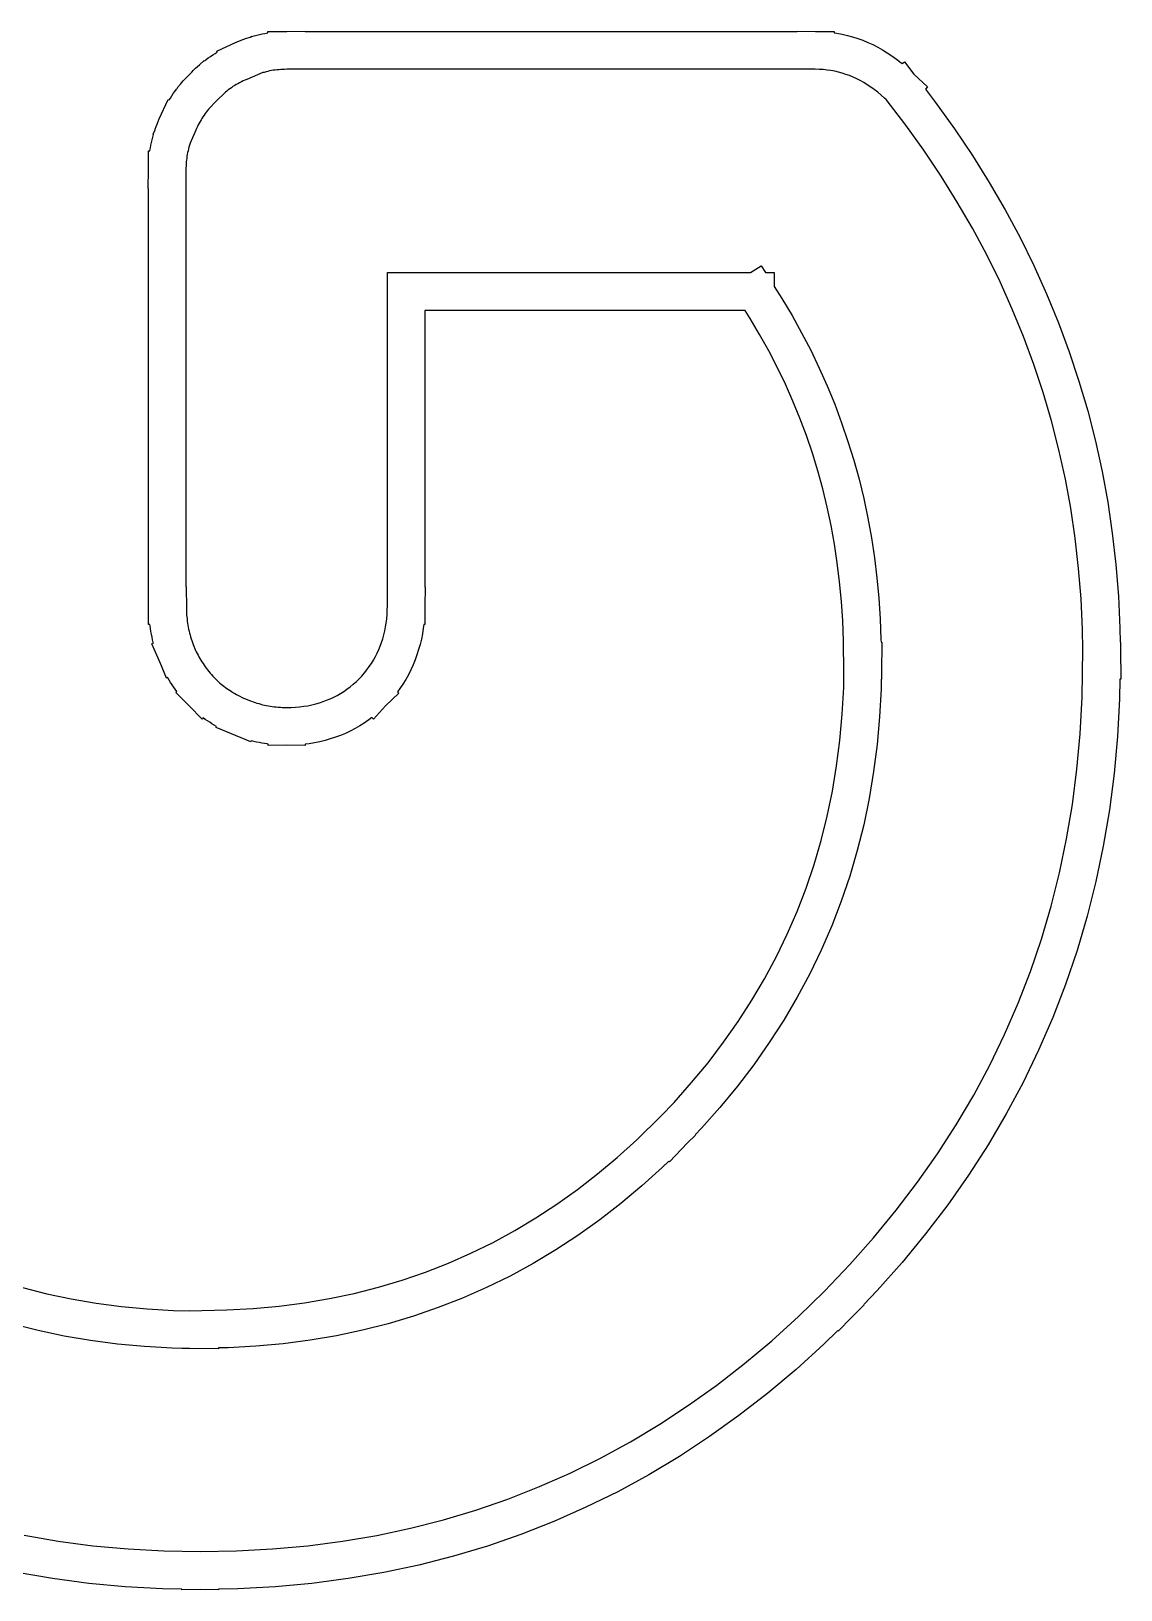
# Model space of a CAD drawing. Header units: metres. Extents: x -91 to 100, y 0 to 828.
# Drawn here: x -55.13 to -44.87, y 234.5 to 249.19 of the extents above; entities that cross this region are included whole.
import ezdxf

# ---------------------------------------------------------------- set-up
doc = ezdxf.new("R2010")
doc.units = ezdxf.units.M

msp = doc.modelspace()

# ---------------------------------------------------------------- linework, layer by layer
for p, q in [((-53.0516, 249.138), (-53.0304, 249.144)), ((-53.0304, 249.144), (-53.0056, 249.151)), ((-53.0056, 249.151), (-52.9806, 249.157)), ((-52.9806, 249.157), (-52.9555, 249.162)), ((-52.9555, 249.162), (-52.9303, 249.167)), ((-52.9303, 249.167), (-52.905, 249.171)), ((-52.905, 249.171), (-52.9013, 249.172)), ((-52.9013, 249.172), (-52.9013, 249.185)), ((-52.9013, 249.185), (-52.7244, 249.185)), ((-52.7244, 249.185), (-52.5505, 249.187)), ((-52.5505, 249.187), (-52.5505, 249.185)), ((-52.5505, 249.185), (-47.9166, 249.185)), ((-47.9166, 249.185), (-47.9165, 249.188)), ((-47.9165, 249.188), (-47.742, 249.185)), ((-47.742, 249.185), (-47.5673, 249.185)), ((-47.5673, 249.185), (-47.5673, 249.172)), ((-47.5673, 249.172), (-47.5406, 249.169)), ((-47.5406, 249.169), (-47.4907, 249.159)), ((-47.4907, 249.159), (-47.4413, 249.148)), ((-47.4413, 249.148), (-47.3923, 249.135)), ((-53.3822, 248.998), (-53.2002, 249.083)), ((-53.3791, 248.991), (-53.3822, 248.998)), ((-53.2002, 249.083), (-53.1764, 249.093)), ((-53.1764, 249.093), (-53.1524, 249.103)), ((-53.1524, 249.103), (-53.1283, 249.112)), ((-53.1283, 249.112), (-53.104, 249.121)), ((-53.104, 249.121), (-53.0797, 249.129)), ((-53.0797, 249.129), (-53.0685, 249.133)), ((-53.0685, 249.133), (-53.0522, 249.14)), ((-53.0522, 249.14), (-53.0516, 249.138)), ((-47.3923, 249.135), (-47.3439, 249.119)), ((-47.3439, 249.119), (-47.2961, 249.102)), ((-47.2961, 249.102), (-47.2487, 249.082)), ((-47.2487, 249.082), (-47.202, 249.061)), ((-47.202, 249.061), (-47.156, 249.037)), ((-47.156, 249.037), (-47.1107, 249.012)), ((-47.1107, 249.012), (-47.066, 248.985)), ((-53.5828, 248.838), (-53.5639, 248.855)), ((-53.5639, 248.855), (-53.547, 248.87)), ((-53.547, 248.87), (-53.5024, 248.913)), ((-53.5024, 248.913), (-53.4989, 248.909)), ((-53.4989, 248.909), (-53.4846, 248.92)), ((-53.4846, 248.92), (-53.464, 248.936)), ((-53.464, 248.936), (-53.4429, 248.95)), ((-53.4429, 248.95), (-53.4215, 248.965)), ((-53.4215, 248.965), (-53.3997, 248.978)), ((-53.3997, 248.978), (-53.3791, 248.991)), ((-47.066, 248.985), (-47.022, 248.955)), ((-47.022, 248.955), (-46.9788, 248.924)), ((-46.9788, 248.924), (-46.9362, 248.891)), ((-46.9362, 248.891), (-46.9263, 248.883)), ((-46.9263, 248.883), (-46.9043, 248.9)), ((-46.9043, 248.9), (-46.8149, 248.784)), ((-53.7159, 248.7), (-53.6993, 248.719)), ((-53.6993, 248.719), (-53.6822, 248.738)), ((-53.6822, 248.738), (-53.6647, 248.756)), ((-53.6647, 248.756), (-53.6469, 248.774)), ((-53.6469, 248.774), (-53.632, 248.788)), ((-53.632, 248.788), (-53.6194, 248.801)), ((-53.6194, 248.801), (-53.6012, 248.82)), ((-53.6012, 248.82), (-53.5828, 248.838)), ((-53.1682, 248.702), (-53.1842, 248.693)), ((-53.1515, 248.71), (-53.1682, 248.702)), ((-53.1345, 248.719), (-53.1515, 248.71)), ((-53.1181, 248.726), (-53.1345, 248.719)), ((-53.1009, 248.734), (-53.1181, 248.726)), ((-52.9501, 248.797), (-53.1009, 248.734)), ((-52.9376, 248.8), (-52.9501, 248.797)), ((-52.9195, 248.805), (-52.9376, 248.8)), ((-52.9032, 248.809), (-52.9195, 248.805)), ((-52.8862, 248.813), (-52.9032, 248.809)), ((-52.8682, 248.816), (-52.8862, 248.813)), ((-52.8512, 248.819), (-52.8682, 248.816)), ((-52.8331, 248.822), (-52.8512, 248.819)), ((-52.8159, 248.824), (-52.8331, 248.822)), ((-52.7978, 248.825), (-52.8159, 248.824)), ((-52.7797, 248.827), (-52.7978, 248.825)), ((-52.7596, 248.828), (-52.7797, 248.827)), ((-52.7451, 248.828), (-52.7596, 248.828)), ((-52.7234, 248.829), (-52.7451, 248.828)), ((-47.7452, 248.829), (-52.7234, 248.829)), ((-47.7063, 248.828), (-47.7452, 248.829)), ((-47.6698, 248.826), (-47.7063, 248.828)), ((-47.6335, 248.822), (-47.6698, 248.826)), ((-47.5968, 248.817), (-47.6335, 248.822)), ((-47.5616, 248.81), (-47.5968, 248.817)), ((-47.5266, 248.802), (-47.5616, 248.81)), ((-47.4918, 248.793), (-47.5266, 248.802)), ((-47.4563, 248.781), (-47.4918, 248.793)), ((-47.4232, 248.769), (-47.4563, 248.781)), ((-47.3885, 248.755), (-47.4232, 248.769)), ((-47.3542, 248.739), (-47.3885, 248.755)), ((-47.321, 248.722), (-47.3542, 248.739)), ((-47.2877, 248.704), (-47.321, 248.722)), ((-47.2543, 248.683), (-47.2877, 248.704)), ((-46.8149, 248.784), (-46.6865, 248.662)), ((-53.8315, 248.54), (-53.8208, 248.558)), ((-53.8208, 248.558), (-53.8072, 248.579)), ((-53.8072, 248.579), (-53.793, 248.6)), ((-53.793, 248.6), (-53.7785, 248.621)), ((-53.7785, 248.621), (-53.7635, 248.641)), ((-53.7635, 248.641), (-53.7547, 248.652)), ((-53.7575, 248.655), (-53.7228, 248.692)), ((-53.7547, 248.652), (-53.7575, 248.655)), ((-53.7228, 248.692), (-53.7159, 248.7)), ((-53.3109, 248.605), (-53.3827, 248.536)), ((-53.3017, 248.613), (-53.3109, 248.605)), ((-53.2882, 248.624), (-53.3017, 248.613)), ((-53.2746, 248.634), (-53.2882, 248.624)), ((-53.2593, 248.645), (-53.2746, 248.634)), ((-53.2458, 248.655), (-53.2593, 248.645)), ((-53.2309, 248.665), (-53.2458, 248.655)), ((-53.2136, 248.676), (-53.2309, 248.665)), ((-53.1998, 248.684), (-53.2136, 248.676)), ((-53.1842, 248.693), (-53.1998, 248.684)), ((-47.2208, 248.661), (-47.2543, 248.683)), ((-47.189, 248.638), (-47.2208, 248.661)), ((-47.1548, 248.612), (-47.189, 248.638)), ((-47.1233, 248.586), (-47.1548, 248.612)), ((-47.0909, 248.557), (-47.1233, 248.586)), ((-47.0767, 248.543), (-47.0909, 248.557)), ((-46.6865, 248.662), (-46.7057, 248.641)), ((-46.7057, 248.641), (-46.6104, 248.517)), ((-53.9253, 248.361), (-53.8411, 248.545)), ((-53.8411, 248.545), (-53.8315, 248.54)), ((-53.4929, 248.411), (-53.5038, 248.396)), ((-53.4833, 248.424), (-53.4929, 248.411)), ((-53.4721, 248.439), (-53.4833, 248.424)), ((-53.4606, 248.453), (-53.4721, 248.439)), ((-53.3827, 248.536), (-53.4606, 248.453)), ((-46.8925, 248.303), (-47.0767, 248.543)), ((-46.6104, 248.517), (-46.4324, 248.269)), ((-53.9653, 248.258), (-53.9634, 248.264)), ((-53.9634, 248.264), (-53.9547, 248.288)), ((-53.9547, 248.288), (-53.9455, 248.313)), ((-53.9455, 248.313), (-53.9357, 248.337)), ((-53.9357, 248.337), (-53.9253, 248.361)), ((-53.5744, 248.272), (-53.5816, 248.256)), ((-53.5665, 248.289), (-53.5744, 248.272)), ((-53.558, 248.306), (-53.5665, 248.289)), ((-53.55, 248.321), (-53.558, 248.306)), ((-53.5415, 248.336), (-53.55, 248.321)), ((-53.5317, 248.353), (-53.5415, 248.336)), ((-53.5234, 248.366), (-53.5317, 248.353)), ((-53.5133, 248.382), (-53.5234, 248.366)), ((-53.5038, 248.396), (-53.5133, 248.382)), ((-46.7218, 248.065), (-46.8925, 248.303)), ((-46.4324, 248.269), (-46.2638, 248.017)), ((-54.0039, 248.114), (-53.9985, 248.139)), ((-53.9985, 248.139), (-53.9926, 248.164)), ((-53.9926, 248.164), (-53.9862, 248.189)), ((-53.9862, 248.189), (-53.9793, 248.214)), ((-53.9834, 248.216), (-53.9653, 248.258)), ((-53.9793, 248.214), (-53.9834, 248.216)), ((-53.6354, 248.131), (-53.6409, 248.113)), ((-53.5816, 248.256), (-53.6354, 248.131)), ((-54.0267, 247.882), (-54.0267, 248.059)), ((-54.0267, 248.059), (-54.0135, 248.059)), ((-54.0135, 248.059), (-54.0129, 248.063)), ((-54.0129, 248.063), (-54.0087, 248.088)), ((-54.0087, 248.088), (-54.0039, 248.114)), ((-53.6691, 247.972), (-53.6707, 247.955)), ((-53.6669, 247.99), (-53.6691, 247.972)), ((-53.6642, 248.009), (-53.6669, 247.99)), ((-53.6614, 248.026), (-53.6642, 248.009)), ((-53.6581, 248.043), (-53.6614, 248.026)), ((-53.6544, 248.06), (-53.6581, 248.043)), ((-53.6503, 248.078), (-53.6544, 248.06)), ((-53.6457, 248.096), (-53.6503, 248.078)), ((-53.6409, 248.113), (-53.6457, 248.096)), ((-46.5589, 247.822), (-46.7218, 248.065)), ((-46.2638, 248.017), (-46.1048, 247.763)), ((-54.0284, 247.704), (-54.0267, 247.882)), ((-53.6737, 247.9), (-53.6739, 247.879)), ((-53.6739, 247.879), (-53.6739, 243.952)), ((-53.6731, 247.917), (-53.6737, 247.9)), ((-53.6721, 247.936), (-53.6731, 247.917)), ((-53.6707, 247.955), (-53.6721, 247.936)), ((-46.4062, 247.577), (-46.5589, 247.822)), ((-54.0267, 247.704), (-54.0284, 247.704)), ((-54.0267, 243.595), (-54.0267, 247.704)), ((-46.1048, 247.763), (-45.9554, 247.505)), ((-46.2632, 247.331), (-46.4062, 247.577)), ((-45.9554, 247.505), (-45.8154, 247.243)), ((-46.1284, 247.079), (-46.2632, 247.331)), ((-45.8154, 247.243), (-45.6851, 246.979)), ((-48.3546, 246.912), (-48.2554, 246.976)), ((-48.2554, 246.976), (-48.2142, 246.912)), ((-46.0037, 246.826), (-46.1284, 247.079)), ((-45.6851, 246.979), (-45.5644, 246.711)), ((-51.7759, 243.773), (-51.7759, 246.912)), ((-51.7759, 246.912), (-48.3546, 246.912)), ((-48.2142, 246.912), (-48.1317, 246.912)), ((-48.1317, 246.912), (-48.1317, 246.782)), ((-45.8879, 246.569), (-46.0037, 246.826)), ((-48.1317, 246.782), (-48.0599, 246.67)), ((-48.0599, 246.67), (-47.9637, 246.509)), ((-45.5644, 246.711), (-45.4533, 246.44)), ((-48.4066, 246.555), (-51.4232, 246.555)), ((-51.4232, 246.555), (-51.4232, 243.948)), ((-48.359, 246.481), (-48.4066, 246.555)), ((-47.9637, 246.509), (-47.8728, 246.346)), ((-45.7815, 246.31), (-45.8879, 246.569)), ((-48.2689, 246.33), (-48.359, 246.481)), ((-45.4533, 246.44), (-45.3518, 246.166)), ((-48.1826, 246.175), (-48.2689, 246.33)), ((-47.8728, 246.346), (-47.787, 246.18)), ((-45.6846, 246.048), (-45.7815, 246.31)), ((-48.1021, 246.02), (-48.1826, 246.175)), ((-47.787, 246.18), (-47.7064, 246.013)), ((-45.3518, 246.166), (-45.26, 245.889)), ((-48.0256, 245.861), (-48.1021, 246.02)), ((-47.7064, 246.013), (-47.6311, 245.844)), ((-45.5963, 245.781), (-45.6846, 246.048)), ((-47.9549, 245.702), (-48.0256, 245.861)), ((-47.6311, 245.844), (-47.5609, 245.672)), ((-45.5179, 245.514), (-45.5963, 245.781)), ((-45.26, 245.889), (-45.1778, 245.609)), ((-47.8893, 245.542), (-47.9549, 245.702)), ((-47.5609, 245.672), (-47.496, 245.498)), ((-47.8277, 245.377), (-47.8893, 245.542)), ((-47.496, 245.498), (-47.4362, 245.322)), ((-45.4484, 245.242), (-45.5179, 245.514)), ((-45.1778, 245.609), (-45.1053, 245.325)), ((-47.7715, 245.212), (-47.8277, 245.377)), ((-45.1053, 245.325), (-45.0425, 245.039)), ((-47.7204, 245.045), (-47.7715, 245.212)), ((-47.4362, 245.322), (-47.3817, 245.145)), ((-45.3882, 244.967), (-45.4484, 245.242)), ((-47.674, 244.875), (-47.7204, 245.045)), ((-47.3817, 245.145), (-47.3324, 244.965)), ((-45.0425, 245.039), (-44.9893, 244.749)), ((-47.3324, 244.965), (-47.2884, 244.783)), ((-45.3374, 244.691), (-45.3882, 244.967)), ((-47.6322, 244.703), (-47.674, 244.875)), ((-47.2884, 244.783), (-47.2495, 244.599)), ((-44.9893, 244.749), (-44.9458, 244.457)), ((-47.5954, 244.529), (-47.6322, 244.703)), ((-47.2495, 244.599), (-47.2158, 244.413)), ((-45.2955, 244.409), (-45.3374, 244.691)), ((-47.5637, 244.354), (-47.5954, 244.529)), ((-44.9458, 244.457), (-44.912, 244.161)), ((-47.5369, 244.177), (-47.5637, 244.354)), ((-47.2158, 244.413), (-47.1874, 244.225)), ((-45.2631, 244.125), (-45.2955, 244.409)), ((-47.5149, 243.997), (-47.5369, 244.177)), ((-47.1874, 244.225), (-47.1641, 244.035)), ((-44.912, 244.161), (-44.8878, 243.862)), ((-47.1641, 244.035), (-47.146, 243.843)), ((-45.2399, 243.839), (-45.2631, 244.125)), ((-53.6739, 243.952), (-53.6719, 243.952)), ((-53.6719, 243.952), (-53.6702, 243.75)), ((-51.4232, 243.948), (-51.4202, 243.948)), ((-51.4202, 243.948), (-51.4232, 243.771)), ((-47.4977, 243.814), (-47.5149, 243.997)), ((-44.8878, 243.862), (-44.8734, 243.561)), ((-53.6702, 243.75), (-53.6696, 243.731)), ((-53.6696, 243.731), (-53.6687, 243.709)), ((-53.6687, 243.709), (-53.6674, 243.688)), ((-51.7788, 243.689), (-51.7766, 243.732)), ((-51.7766, 243.732), (-51.7759, 243.773)), ((-51.4232, 243.771), (-51.4232, 243.595)), ((-47.4854, 243.63), (-47.4977, 243.814)), ((-47.146, 243.843), (-47.1331, 243.649)), ((-45.226, 243.549), (-45.2399, 243.839)), ((-54.0127, 243.595), (-54.0267, 243.595)), ((-54.0113, 243.583), (-54.0127, 243.595)), ((-54.0077, 243.557), (-54.0113, 243.583)), ((-53.6674, 243.688), (-53.6659, 243.67)), ((-53.6659, 243.67), (-53.6639, 243.649)), ((-53.6639, 243.649), (-53.6614, 243.628)), ((-53.6614, 243.628), (-53.6588, 243.61)), ((-53.6588, 243.61), (-53.6555, 243.589)), ((-53.6555, 243.589), (-53.6525, 243.572)), ((-53.6525, 243.572), (-53.6486, 243.552)), ((-51.8005, 243.535), (-51.7929, 243.573)), ((-51.7929, 243.573), (-51.787, 243.61)), ((-51.787, 243.61), (-51.7822, 243.65)), ((-51.7822, 243.65), (-51.7788, 243.689)), ((-51.4376, 243.561), (-51.4458, 243.509)), ((-51.4335, 243.595), (-51.4376, 243.561)), ((-51.4232, 243.595), (-51.4335, 243.595)), ((-47.4781, 243.445), (-47.4854, 243.63)), ((-47.1331, 243.649), (-47.1254, 243.454)), ((-44.8734, 243.561), (-44.8713, 243.431)), ((-54.0036, 243.53), (-54.0077, 243.557)), ((-53.9988, 243.504), (-54.0036, 243.53)), ((-53.9937, 243.478), (-53.9988, 243.504)), ((-53.994, 243.413), (-53.9798, 243.419)), ((-53.9881, 243.453), (-53.9937, 243.478)), ((-53.9819, 243.427), (-53.9881, 243.453)), ((-53.9798, 243.419), (-53.9819, 243.427)), ((-53.6486, 243.552), (-53.6445, 243.534)), ((-53.6445, 243.534), (-53.6398, 243.514)), ((-53.6398, 243.514), (-53.6355, 243.498)), ((-53.6355, 243.498), (-53.6303, 243.48)), ((-53.6303, 243.48), (-53.6243, 243.46)), ((-53.6243, 243.46), (-53.6191, 243.444)), ((-53.6191, 243.444), (-53.6131, 243.427)), ((-53.6131, 243.427), (-53.6061, 243.409)), ((-51.8434, 243.392), (-51.8304, 243.427)), ((-51.8304, 243.427), (-51.8193, 243.462)), ((-51.8193, 243.462), (-51.8092, 243.498)), ((-51.8092, 243.498), (-51.8005, 243.535)), ((-51.4558, 243.459), (-51.4677, 243.408)), ((-51.4458, 243.509), (-51.4558, 243.459)), ((-47.4741, 243.142), (-47.4781, 243.445)), ((-47.1254, 243.454), (-47.1251, 243.431)), ((-47.1251, 243.431), (-47.1162, 243.431)), ((-47.1162, 243.431), (-47.1213, 243.141)), ((-45.223, 243.361), (-45.226, 243.549)), ((-44.8713, 243.431), (-44.869, 243.431)), ((-44.869, 243.431), (-44.8702, 243.361)), ((-53.9147, 243.228), (-53.994, 243.413)), ((-53.6061, 243.409), (-53.5825, 243.351)), ((-53.5825, 243.351), (-53.5766, 243.338)), ((-53.5766, 243.338), (-53.5688, 243.323)), ((-53.5688, 243.323), (-53.5598, 243.306)), ((-53.5598, 243.306), (-53.5513, 243.29)), ((-53.5513, 243.29), (-53.5418, 243.274)), ((-53.5418, 243.274), (-53.5328, 243.259)), ((-51.9068, 243.261), (-51.889, 243.293)), ((-51.889, 243.293), (-51.8724, 243.325)), ((-51.8724, 243.325), (-51.8568, 243.359)), ((-51.8568, 243.359), (-51.8434, 243.392)), ((-51.4972, 243.31), (-51.5147, 243.262)), ((-51.4815, 243.359), (-51.4972, 243.31)), ((-51.4677, 243.408), (-51.4815, 243.359)), ((-45.231, 242.91), (-45.223, 243.361)), ((-44.8702, 243.361), (-44.8657, 243.081)), ((-53.9054, 243.207), (-53.9147, 243.228)), ((-53.8584, 243.091), (-53.9054, 243.207)), ((-53.5328, 243.259), (-53.5229, 243.243)), ((-53.5229, 243.243), (-53.5132, 243.228)), ((-53.5132, 243.228), (-53.5023, 243.212)), ((-53.5023, 243.212), (-53.4915, 243.197)), ((-53.4915, 243.197), (-53.4803, 243.182)), ((-53.4803, 243.182), (-53.4693, 243.168)), ((-53.4693, 243.168), (-53.4575, 243.153)), ((-53.4575, 243.153), (-53.4449, 243.138)), ((-53.4449, 243.138), (-53.4343, 243.126)), ((-53.4343, 243.126), (-53.4193, 243.109)), ((-52.0174, 243.109), (-51.9923, 243.139)), ((-51.9923, 243.139), (-51.9691, 243.168)), ((-51.9691, 243.168), (-51.9466, 243.199)), ((-51.9466, 243.199), (-51.9263, 243.229)), ((-51.9263, 243.229), (-51.9068, 243.261)), ((-51.5784, 243.123), (-51.6034, 243.079)), ((-51.5553, 243.169), (-51.5784, 243.123)), ((-51.5341, 243.215), (-51.5553, 243.169)), ((-51.5147, 243.262), (-51.5341, 243.215)), ((-47.4765, 243.002), (-47.4741, 243.142)), ((-47.1213, 243.141), (-47.1205, 243.08)), ((-53.8475, 243.096), (-53.8584, 243.091)), ((-53.8454, 243.092), (-53.8475, 243.096)), ((-53.8324, 243.071), (-53.8454, 243.092)), ((-53.8189, 243.049), (-53.8324, 243.071)), ((-53.805, 243.028), (-53.8189, 243.049)), ((-53.7907, 243.007), (-53.805, 243.028)), ((-53.776, 242.986), (-53.7907, 243.007)), ((-53.7608, 242.966), (-53.776, 242.986)), ((-53.4193, 243.109), (-53.4078, 243.097)), ((-53.4078, 243.097), (-53.3933, 243.082)), ((-53.3933, 243.082), (-53.3819, 243.071)), ((-53.3819, 243.071), (-53.3695, 243.059)), ((-53.3695, 243.059), (-53.3567, 243.047)), ((-53.3567, 243.047), (-53.3427, 243.035)), ((-53.3427, 243.035), (-53.3296, 243.024)), ((-53.3296, 243.024), (-53.317, 243.014)), ((-53.317, 243.014), (-53.3019, 243.003)), ((-53.3019, 243.003), (-53.2884, 242.993)), ((-53.2884, 242.993), (-53.2733, 242.982)), ((-53.2733, 242.982), (-53.2586, 242.973)), ((-53.2586, 242.973), (-53.2444, 242.963)), ((-52.1866, 242.966), (-52.1566, 242.986)), ((-52.1566, 242.986), (-52.1264, 243.009)), ((-52.1264, 243.009), (-52.0973, 243.033)), ((-52.0973, 243.033), (-52.068, 243.058)), ((-52.068, 243.058), (-52.0419, 243.083)), ((-52.0419, 243.083), (-52.0174, 243.109)), ((-51.6586, 242.993), (-51.6809, 242.962)), ((-51.6301, 243.035), (-51.6586, 242.993)), ((-51.6034, 243.079), (-51.6301, 243.035)), ((-47.49, 242.75), (-47.4765, 243.002)), ((-47.1239, 242.989), (-47.138, 242.725)), ((-47.1223, 243.08), (-47.1239, 242.989)), ((-47.1205, 243.08), (-47.1223, 243.08)), ((-44.8751, 243.081), (-44.8784, 242.896)), ((-44.8657, 243.081), (-44.8751, 243.081)), ((-53.7681, 242.954), (-53.759, 242.964)), ((-53.6421, 242.829), (-53.7681, 242.954)), ((-53.759, 242.964), (-53.7608, 242.966)), ((-53.5209, 242.705), (-53.6421, 242.829)), ((-53.2444, 242.963), (-53.2269, 242.953)), ((-53.2269, 242.953), (-53.2131, 242.945)), ((-53.2131, 242.945), (-53.197, 242.936)), ((-53.197, 242.936), (-53.1799, 242.927)), ((-53.1799, 242.927), (-53.1647, 242.919)), ((-53.1647, 242.919), (-53.1447, 242.909)), ((-53.1447, 242.909), (-53.1304, 242.903)), ((-53.1304, 242.903), (-53.1119, 242.895)), ((-53.1119, 242.895), (-53.0737, 242.879)), ((-53.0737, 242.879), (-53.056, 242.872)), ((-53.056, 242.872), (-53.0401, 242.866)), ((-53.0401, 242.866), (-53.0224, 242.86)), ((-53.0224, 242.86), (-53.0045, 242.854)), ((-53.0045, 242.854), (-52.9882, 242.85)), ((-52.9882, 242.85), (-52.9682, 242.844)), ((-52.9682, 242.844), (-52.9516, 242.84)), ((-52.9516, 242.84), (-52.9346, 242.836)), ((-52.9346, 242.836), (-52.9167, 242.832)), ((-52.9167, 242.832), (-52.8973, 242.829)), ((-52.8973, 242.829), (-52.8794, 242.826)), ((-52.8794, 242.826), (-52.8602, 242.823)), ((-52.5625, 242.825), (-52.5256, 242.831)), ((-52.5256, 242.831), (-52.4881, 242.839)), ((-52.4881, 242.839), (-52.4515, 242.848)), ((-52.4515, 242.848), (-52.4159, 242.858)), ((-52.4159, 242.858), (-52.3811, 242.869)), ((-52.3811, 242.869), (-52.3481, 242.882)), ((-52.3481, 242.882), (-52.3138, 242.896)), ((-52.3138, 242.896), (-52.2807, 242.912)), ((-52.2807, 242.912), (-52.2492, 242.928)), ((-52.2492, 242.928), (-52.2176, 242.946)), ((-52.2176, 242.946), (-52.1866, 242.966)), ((-51.7922, 242.831), (-51.9083, 242.705)), ((-51.6677, 242.948), (-51.7922, 242.831)), ((-51.6809, 242.962), (-51.6677, 242.948)), ((-45.2493, 242.567), (-45.231, 242.91)), ((-44.8784, 242.896), (-44.8974, 242.542)), ((-53.5103, 242.715), (-53.5209, 242.705)), ((-53.4919, 242.702), (-53.5103, 242.715)), ((-53.4713, 242.687), (-53.4919, 242.702)), ((-53.4504, 242.674), (-53.4713, 242.687)), ((-52.8602, 242.823), (-52.842, 242.821)), ((-52.842, 242.821), (-52.8226, 242.819)), ((-52.8226, 242.819), (-52.805, 242.817)), ((-52.805, 242.817), (-52.784, 242.816)), ((-52.784, 242.816), (-52.766, 242.815)), ((-52.766, 242.815), (-52.7449, 242.814)), ((-52.7449, 242.814), (-52.7251, 242.814)), ((-52.7251, 242.814), (-52.683, 242.815)), ((-52.683, 242.815), (-52.6429, 242.817)), ((-52.6429, 242.817), (-52.6025, 242.82)), ((-52.6025, 242.82), (-52.5625, 242.825)), ((-51.9522, 242.696), (-51.9941, 242.667)), ((-51.9224, 242.718), (-51.9522, 242.696)), ((-51.9083, 242.705), (-51.9224, 242.718)), ((-47.5122, 242.504), (-47.49, 242.75)), ((-47.138, 242.725), (-47.1615, 242.465)), ((-53.4293, 242.66), (-53.4504, 242.674)), ((-53.4077, 242.647), (-53.4293, 242.66)), ((-53.385, 242.634), (-53.4077, 242.647)), ((-53.3889, 242.624), (-53.385, 242.634)), ((-53.0624, 242.489), (-53.3889, 242.624)), ((-52.2655, 242.533), (-52.3136, 242.517)), ((-52.218, 242.55), (-52.2655, 242.533)), ((-52.1714, 242.57), (-52.218, 242.55)), ((-52.1257, 242.592), (-52.1714, 242.57)), ((-52.0809, 242.615), (-52.1257, 242.592)), ((-52.037, 242.64), (-52.0809, 242.615)), ((-51.9941, 242.667), (-52.037, 242.64)), ((-45.2797, 242.231), (-45.2493, 242.567)), ((-44.8974, 242.542), (-44.9291, 242.192)), ((-53.0582, 242.5), (-53.0624, 242.489)), ((-53.0338, 242.493), (-53.0582, 242.5)), ((-53.0085, 242.488), (-53.0338, 242.493)), ((-52.9835, 242.483), (-53.0085, 242.488)), ((-52.9583, 242.478), (-52.9835, 242.483)), ((-52.9329, 242.474), (-52.9583, 242.478)), ((-52.9074, 242.47), (-52.9329, 242.474)), ((-52.8986, 242.469), (-52.9074, 242.47)), ((-52.8984, 242.455), (-52.8986, 242.469)), ((-52.7231, 242.458), (-52.8984, 242.455)), ((-52.5499, 242.457), (-52.7231, 242.458)), ((-52.5498, 242.468), (-52.5499, 242.457)), ((-52.514, 242.472), (-52.5498, 242.468)), ((-52.4629, 242.481), (-52.514, 242.472)), ((-52.4124, 242.491), (-52.4629, 242.481)), ((-52.3626, 242.503), (-52.4124, 242.491)), ((-52.3136, 242.517), (-52.3626, 242.503)), ((-47.5433, 242.263), (-47.5122, 242.504)), ((-47.1615, 242.465), (-47.1944, 242.209)), ((-47.5834, 242.024), (-47.5433, 242.263)), ((-47.1944, 242.209), (-47.2367, 241.957)), ((-45.3224, 241.9), (-45.2797, 242.231)), ((-44.9291, 242.192), (-44.9735, 241.848)), ((-47.6324, 241.789), (-47.5834, 242.024)), ((-47.2367, 241.957), (-47.2885, 241.709)), ((-45.3772, 241.575), (-45.3224, 241.9)), ((-44.9735, 241.848), (-45.0305, 241.508)), ((-47.6899, 241.559), (-47.6324, 241.789)), ((-47.2885, 241.709), (-47.3497, 241.465)), ((-47.7563, 241.333), (-47.6899, 241.559)), ((-45.444, 241.255), (-45.3772, 241.575)), ((-45.0305, 241.508), (-45.1004, 241.174)), ((-47.3497, 241.465), (-47.4203, 241.225)), ((-47.8318, 241.11), (-47.7563, 241.333)), ((-47.4203, 241.225), (-47.5004, 240.988)), ((-45.5231, 240.94), (-45.444, 241.255)), ((-47.9161, 240.892), (-47.8318, 241.11)), ((-45.1004, 241.174), (-45.1829, 240.846)), ((-47.5004, 240.988), (-47.5899, 240.756)), ((-45.6143, 240.63), (-45.5231, 240.94)), ((-48.0091, 240.677), (-47.9161, 240.892)), ((-45.1829, 240.846), (-45.2782, 240.522)), ((-48.111, 240.466), (-48.0091, 240.677)), ((-47.5899, 240.756), (-47.6888, 240.527)), ((-45.7176, 240.326), (-45.6143, 240.63)), ((-47.6888, 240.527), (-47.7971, 240.303)), ((-45.2782, 240.522), (-45.3861, 240.204)), ((-48.222, 240.258), (-48.111, 240.466)), ((-48.3413, 240.055), (-48.222, 240.258)), ((-47.7971, 240.303), (-47.9148, 240.083)), ((-45.8327, 240.027), (-45.7176, 240.326)), ((-45.3861, 240.204), (-45.5068, 239.891)), ((-48.47, 239.855), (-48.3413, 240.055)), ((-47.9148, 240.083), (-48.0417, 239.867)), ((-45.9605, 239.733), (-45.8327, 240.027)), ((-45.5068, 239.891), (-45.6401, 239.583)), ((-48.6078, 239.659), (-48.47, 239.855)), ((-48.0417, 239.867), (-48.1781, 239.655)), ((-48.7541, 239.466), (-48.6078, 239.659)), ((-48.1781, 239.655), (-48.3237, 239.447)), ((-46.1, 239.444), (-45.9605, 239.733)), ((-48.9094, 239.278), (-48.7541, 239.466)), ((-48.3237, 239.447), (-48.4786, 239.244)), ((-45.6401, 239.583), (-45.7862, 239.281)), ((-46.2514, 239.161), (-46.1, 239.444)), ((-49.0744, 239.092), (-48.9094, 239.278)), ((-48.4786, 239.244), (-48.6426, 239.045)), ((-46.416, 238.881), (-46.2514, 239.161)), ((-45.7862, 239.281), (-45.9448, 238.984)), ((-49.1989, 238.962), (-49.0744, 239.092)), ((-48.6426, 239.045), (-48.8159, 238.849)), ((-49.4264, 238.74), (-49.1989, 238.962)), ((-46.5916, 238.608), (-46.416, 238.881)), ((-45.9448, 238.984), (-46.1161, 238.693)), ((-49.6095, 238.574), (-49.4264, 238.74)), ((-48.8736, 238.783), (-48.9489, 238.71)), ((-48.8159, 238.849), (-48.8762, 238.786)), ((-48.8762, 238.786), (-48.8736, 238.783)), ((-49.7951, 238.419), (-49.6095, 238.574)), ((-48.9489, 238.71), (-49.1186, 238.532)), ((-46.7804, 238.339), (-46.5916, 238.608)), ((-46.1161, 238.693), (-46.3, 238.407)), ((-49.9853, 238.271), (-49.7951, 238.419)), ((-49.1864, 238.479), (-49.3787, 238.305)), ((-49.1249, 238.539), (-49.1864, 238.479)), ((-49.1186, 238.532), (-49.1249, 238.539)), ((-49.3787, 238.305), (-49.5751, 238.14)), ((-46.981, 238.075), (-46.7804, 238.339)), ((-46.3, 238.407), (-46.4964, 238.127)), ((-50.3758, 238.004), (-50.1784, 238.133)), ((-50.1784, 238.133), (-49.9853, 238.271)), ((-49.5751, 238.14), (-49.7758, 237.984)), ((-46.4964, 238.127), (-46.7054, 237.853)), ((-50.5762, 237.884), (-50.3758, 238.004)), ((-49.7758, 237.984), (-49.9807, 237.838)), ((-47.1945, 237.816), (-46.981, 238.075)), ((-50.7809, 237.773), (-50.5762, 237.884)), ((-49.9807, 237.838), (-50.1897, 237.701)), ((-46.7054, 237.853), (-46.9269, 237.584)), ((-50.9898, 237.67), (-50.7809, 237.773)), ((-50.1897, 237.701), (-50.4029, 237.574)), ((-47.4189, 237.563), (-47.1945, 237.816)), ((-51.4172, 237.492), (-51.2015, 237.577)), ((-51.2015, 237.577), (-50.9898, 237.67)), ((-50.4029, 237.574), (-50.6202, 237.455)), ((-47.6568, 237.314), (-47.4189, 237.563)), ((-46.9269, 237.584), (-47.1609, 237.32)), ((-51.861, 237.35), (-51.6373, 237.417)), ((-51.6373, 237.417), (-51.4172, 237.492)), ((-50.6202, 237.455), (-50.8416, 237.347)), ((-55.2126, 237.346), (-54.9851, 237.288)), ((-54.9851, 237.288), (-54.7547, 237.239)), ((-52.321, 237.243), (-52.0887, 237.292)), ((-52.0887, 237.292), (-51.861, 237.35)), ((-51.0672, 237.247), (-51.2968, 237.158)), ((-50.8416, 237.347), (-51.0672, 237.247)), ((-47.9038, 237.073), (-47.6568, 237.314)), ((-47.1609, 237.32), (-47.2869, 237.188)), ((-54.7547, 237.239), (-54.519, 237.199)), ((-54.519, 237.199), (-54.2809, 237.168)), ((-54.2809, 237.168), (-54.0384, 237.146)), ((-54.0384, 237.146), (-53.7904, 237.132)), ((-53.7904, 237.132), (-53.6407, 237.129)), ((-53.6407, 237.129), (-53.2882, 237.136)), ((-53.2882, 237.136), (-53.0391, 237.149)), ((-53.0391, 237.149), (-52.7966, 237.171)), ((-52.7966, 237.171), (-52.5557, 237.203)), ((-52.5557, 237.203), (-52.321, 237.243)), ((-51.2968, 237.158), (-51.5303, 237.077)), ((-47.2826, 237.184), (-47.4071, 237.062)), ((-47.2869, 237.188), (-47.2826, 237.184)), ((-55.065, 236.941), (-55.3058, 237.003)), ((-51.7679, 237.006), (-52.0094, 236.945)), ((-51.5303, 237.077), (-51.7679, 237.006)), ((-48.1544, 236.846), (-47.9038, 237.073)), ((-47.4071, 237.062), (-47.5275, 236.936)), ((-54.8203, 236.889), (-55.065, 236.941)), ((-54.5718, 236.847), (-54.8203, 236.889)), ((-54.3195, 236.814), (-54.5718, 236.847)), ((-54.0634, 236.79), (-54.3195, 236.814)), ((-52.7573, 236.817), (-53.0144, 236.794)), ((-52.5042, 236.85), (-52.7573, 236.817)), ((-52.2549, 236.893), (-52.5042, 236.85)), ((-52.0094, 236.945), (-52.2549, 236.893)), ((-48.412, 236.63), (-48.1544, 236.846)), ((-47.6631, 236.813), (-47.9244, 236.576)), ((-47.532, 236.941), (-47.6631, 236.813)), ((-47.5275, 236.936), (-47.532, 236.941)), ((-53.8035, 236.776), (-54.0634, 236.79)), ((-53.7132, 236.774), (-53.8035, 236.776)), ((-53.7131, 236.772), (-53.7132, 236.774)), ((-53.6403, 236.773), (-53.7131, 236.772)), ((-53.3665, 236.768), (-53.6403, 236.773)), ((-53.3664, 236.778), (-53.3665, 236.768)), ((-53.2752, 236.779), (-53.3664, 236.778)), ((-53.0144, 236.794), (-53.2752, 236.779)), ((-48.6727, 236.428), (-48.412, 236.63)), ((-47.9244, 236.576), (-48.1911, 236.352)), ((-48.9389, 236.237), (-48.6727, 236.428)), ((-49.2096, 236.059), (-48.9389, 236.237)), ((-48.1911, 236.352), (-48.4632, 236.141)), ((-48.4632, 236.141), (-48.7407, 235.942)), ((-49.4866, 235.893), (-49.2096, 236.059)), ((-48.7407, 235.942), (-49.0237, 235.756)), ((-49.767, 235.74), (-49.4866, 235.893)), ((-50.053, 235.599), (-49.767, 235.74)), ((-49.0237, 235.756), (-49.3121, 235.583)), ((-50.3435, 235.471), (-50.053, 235.599)), ((-49.3121, 235.583), (-49.6058, 235.423)), ((-50.9418, 235.25), (-50.6401, 235.354)), ((-50.6401, 235.354), (-50.3435, 235.471)), ((-49.6058, 235.423), (-49.9048, 235.276)), ((-51.2476, 235.158), (-50.9418, 235.25)), ((-49.9048, 235.276), (-50.2092, 235.141)), ((-51.8761, 235.011), (-51.5588, 235.079)), ((-51.5588, 235.079), (-51.2476, 235.158)), ((-50.2092, 235.141), (-50.519, 235.02)), ((-55.1992, 235.012), (-54.878, 234.956)), ((-54.878, 234.956), (-54.5512, 234.913)), ((-54.5512, 234.913), (-54.2198, 234.883)), ((-52.8577, 234.883), (-52.5254, 234.913)), ((-52.5254, 234.913), (-52.1989, 234.956)), ((-52.1989, 234.956), (-51.8761, 235.011)), ((-50.834, 234.911), (-51.1542, 234.815)), ((-50.519, 235.02), (-50.834, 234.911)), ((-54.2198, 234.883), (-53.8818, 234.864)), ((-53.8818, 234.864), (-53.5398, 234.858)), ((-53.5398, 234.858), (-53.1968, 234.864)), ((-53.1968, 234.864), (-52.8577, 234.883)), ((-51.1542, 234.815), (-51.4796, 234.731)), ((-54.9305, 234.604), (-55.2655, 234.662)), ((-54.5903, 234.559), (-54.9305, 234.604)), ((-52.1459, 234.604), (-52.4868, 234.559)), ((-51.8102, 234.661), (-52.1459, 234.604)), ((-51.4796, 234.731), (-51.8102, 234.661)), ((-54.2451, 234.527), (-54.5903, 234.559)), ((-53.895, 234.508), (-54.2451, 234.527)), ((-53.7132, 234.505), (-53.895, 234.508)), ((-53.7131, 234.498), (-53.7132, 234.505)), ((-53.5398, 234.502), (-53.7131, 234.498)), ((-53.3666, 234.498), (-53.5398, 234.502)), ((-53.3665, 234.505), (-53.3666, 234.498)), ((-53.1837, 234.508), (-53.3665, 234.505)), ((-52.8327, 234.527), (-53.1837, 234.508)), ((-52.4868, 234.559), (-52.8327, 234.527))]:
    msp.add_line(p, q)

doc.saveas('drawing.dxf')
